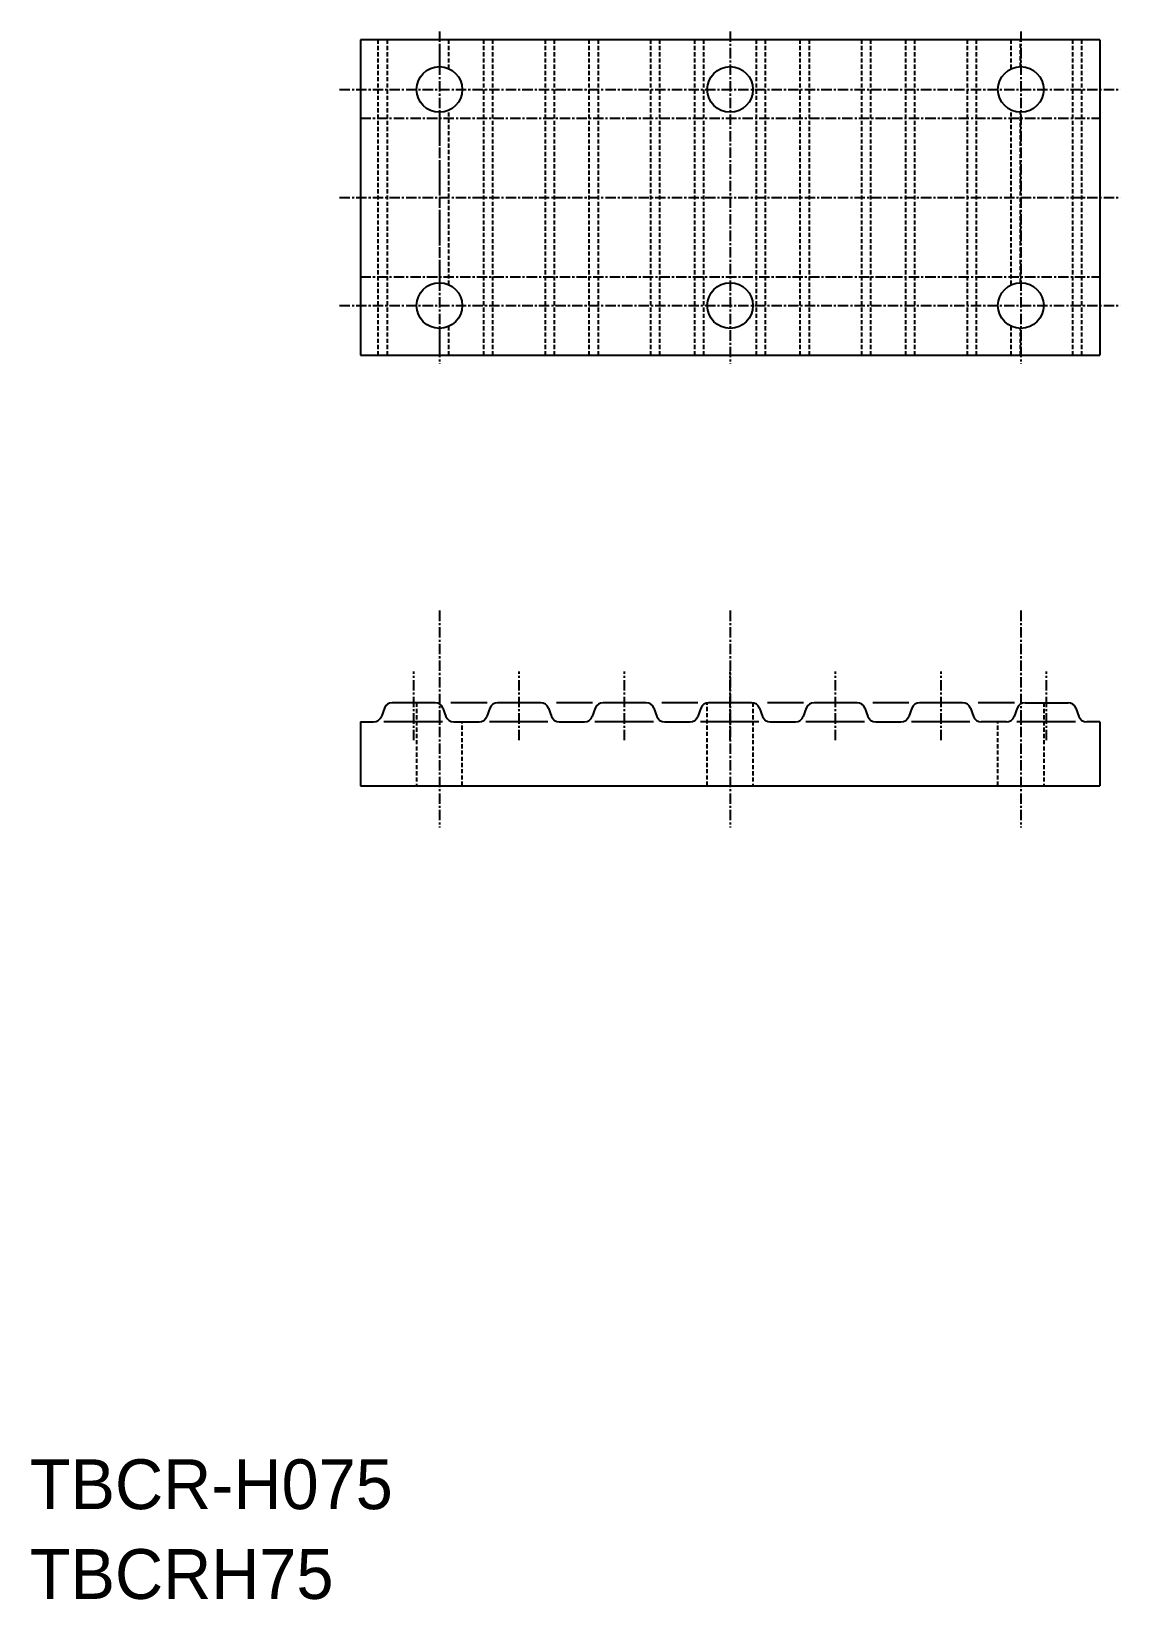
# Model space of a CAD drawing. Extents: x -286 to -155, y -61 to 128.
import ezdxf

# ---------------------------------------------------------------- set-up
doc = ezdxf.new("R2010")
doc.units = 0
doc.linetypes.add('CENTER', pattern=[2, 1.25, -0.25, 0.25, -0.25])
doc.linetypes.add('DASHED', pattern=[0.75, 0.5, -0.25])
doc.layers.get('0').update_dxf_attribs({"linetype": 'CONTINUOUS'})
doc.layers.add('CENTER', color=1, linetype='CENTER')

msp = doc.modelspace()

# ---------------------------------------------------------------- linework, layer by layer
at = {"color": 7, "linetype": 'CONTINUOUS'}
for p, q in [((-246.18, 126.95), (-246.18, 88.95)), ((-157.18, 126.95), (-246.18, 126.95)), ((-157.18, 126.95), (-157.18, 88.95)), ((-246.18, 88.95), (-157.18, 88.95)), ((-243.31, 46.45), (-243.67, 45.47)), ((-237.19, 47.11), (-242.37, 47.11)), ((-236.25, 46.45), (-235.89, 45.47)), ((-230.95, 47.11), (-235.3, 47.11)), ((-230.61, 46.45), (-230.97, 45.47)), ((-224.49, 47.11), (-229.67, 47.11)), ((-223.55, 46.45), (-223.19, 45.47)), ((-218.25, 47.11), (-222.6, 47.11)), ((-217.91, 46.45), (-218.27, 45.47)), ((-211.79, 47.11), (-216.97, 47.11)), ((-210.85, 46.45), (-210.49, 45.47)), ((-205.55, 47.11), (-209.9, 47.11)), ((-205.21, 46.45), (-205.57, 45.47)), ((-199.09, 47.11), (-204.27, 47.11)), ((-198.15, 46.45), (-197.79, 45.47)), ((-192.85, 47.11), (-197.2, 47.11)), ((-192.51, 46.45), (-192.87, 45.47)), ((-186.39, 47.11), (-191.57, 47.11)), ((-185.45, 46.45), (-185.09, 45.47)), ((-180.15, 47.11), (-184.5, 47.11)), ((-179.81, 46.45), (-180.17, 45.47)), ((-173.69, 47.11), (-178.87, 47.11)), ((-172.75, 46.45), (-172.39, 45.47)), ((-167.45, 47.11), (-171.8, 47.11)), ((-167.11, 46.45), (-167.47, 45.47)), ((-166.17, 47.11), (-160.99, 47.11)), ((-160.05, 46.45), (-159.69, 45.47)), ((-246.18, 44.81), (-244.61, 44.81)), ((-246.18, 44.81), (-246.18, 37.11)), ((-236.31, 44.81), (-243.36, 44.81)), ((-234.95, 44.81), (-231.91, 44.81)), ((-223.61, 44.81), (-230.66, 44.81)), ((-222.25, 44.81), (-219.21, 44.81)), ((-210.91, 44.81), (-217.96, 44.81)), ((-209.55, 44.81), (-206.51, 44.81)), ((-198.21, 44.81), (-205.26, 44.81)), ((-196.85, 44.81), (-193.81, 44.81)), ((-185.51, 44.81), (-192.56, 44.81)), ((-184.15, 44.81), (-181.11, 44.81)), ((-172.81, 44.81), (-179.86, 44.81)), ((-168.41, 44.81), (-171.45, 44.81)), ((-160.11, 44.81), (-167.16, 44.81)), ((-157.18, 44.81), (-158.75, 44.81)), ((-157.18, 44.81), (-157.18, 37.11)), ((-246.18, 37.11), (-157.18, 37.11))]:
    msp.add_line(p, q, dxfattribs=at)
at = {"color": 3, "linetype": 'DASHED'}
for p, q in [((-244.04, 88.95), (-244.04, 126.95)), ((-242.94, 88.95), (-242.94, 126.95)), ((-236.62, 123.71), (-236.62, 126.95)), ((-235.53, 123.46), (-235.53, 126.95)), ((-231.34, 88.95), (-231.34, 126.95)), ((-230.24, 88.95), (-230.24, 126.95)), ((-223.92, 88.95), (-223.92, 126.95)), ((-222.83, 88.95), (-222.83, 126.95)), ((-218.64, 88.95), (-218.64, 126.95)), ((-217.54, 88.95), (-217.54, 126.95)), ((-211.22, 88.95), (-211.22, 126.95)), ((-210.13, 88.95), (-210.13, 126.95)), ((-205.94, 88.95), (-205.94, 126.95)), ((-204.84, 88.95), (-204.84, 126.95)), ((-198.52, 88.95), (-198.52, 126.95)), ((-197.43, 88.95), (-197.43, 126.95)), ((-193.24, 88.95), (-193.24, 126.95)), ((-192.14, 88.95), (-192.14, 126.95)), ((-185.82, 88.95), (-185.82, 126.95)), ((-184.73, 88.95), (-184.73, 126.95)), ((-180.54, 88.95), (-180.54, 126.95)), ((-179.44, 88.95), (-179.44, 126.95)), ((-173.12, 88.95), (-173.12, 126.95)), ((-172.03, 88.95), (-172.03, 126.95)), ((-167.84, 123.46), (-167.84, 126.95)), ((-166.74, 123.71), (-166.74, 126.95)), ((-160.42, 88.95), (-160.42, 126.95)), ((-159.33, 88.95), (-159.33, 126.95)), ((-236.62, 97.69), (-236.62, 118.21)), ((-235.53, 97.44), (-235.53, 118.46)), ((-167.84, 97.44), (-167.84, 118.46)), ((-166.74, 97.69), (-166.74, 118.21)), ((-236.62, 88.95), (-236.62, 92.19)), ((-235.53, 88.95), (-235.53, 92.44)), ((-167.84, 88.95), (-167.84, 92.44)), ((-166.74, 88.95), (-166.74, 92.19)), ((-239.43, 47.11), (-239.43, 37.11)), ((-204.43, 37.11), (-204.43, 47.1)), ((-198.93, 47.11), (-198.93, 37.11)), ((-163.93, 47.11), (-163.93, 37.11)), ((-233.93, 37.11), (-233.93, 44.81)), ((-169.43, 37.11), (-169.43, 44.81))]:
    msp.add_line(p, q, dxfattribs=at)
at = {"color": 7, "linetype": 'CONTINUOUS'}
for centre in [(-236.68, 120.96), (-201.68, 120.96), (-166.68, 120.96), (-236.68, 94.94), (-201.68, 94.94), (-166.68, 94.94)]:
    msp.add_circle(centre, 2.75, dxfattribs=at)
for centre, start, end in [((-244.61, 45.81), 270, 340), ((-242.37, 46.11), 90, 160), ((-237.19, 46.11), 20, 90), ((-234.95, 45.81), 200, 270), ((-231.91, 45.81), 270, 340), ((-229.67, 46.11), 90, 160), ((-224.49, 46.11), 20, 90), ((-222.25, 45.81), 200, 270), ((-219.21, 45.81), 270, 340), ((-216.97, 46.11), 90, 160), ((-211.79, 46.11), 20, 90), ((-209.55, 45.81), 200, 270), ((-206.51, 45.81), 270, 340), ((-204.27, 46.11), 90, 160), ((-199.09, 46.11), 20, 90), ((-196.85, 45.81), 200, 270), ((-193.81, 45.81), 270, 340), ((-191.57, 46.11), 90, 160), ((-186.39, 46.11), 20, 90), ((-184.15, 45.81), 200, 270), ((-181.11, 45.81), 270, 340), ((-178.87, 46.11), 90, 160), ((-173.69, 46.11), 20, 90), ((-171.45, 45.81), 200, 270), ((-168.41, 45.81), 270, 340), ((-166.17, 46.11), 90, 160), ((-160.99, 46.11), 20, 90), ((-158.75, 45.81), 200, 270)]:
    msp.add_arc(centre, 1, start, end, dxfattribs=at)
at = {"layer": 'CENTER', "color": 1, "linetype": 'CENTER'}
for p, q in [((-236.68, 127.96), (-236.68, 87.94)), ((-201.68, 127.96), (-201.68, 87.94)), ((-166.68, 127.96), (-166.68, 87.94)), ((-248.7, 120.95), (-154.67, 120.95)), ((-246.18, 117.5), (-157.18, 117.5)), ((-248.7, 107.95), (-154.67, 107.95)), ((-246.18, 98.4), (-157.18, 98.4)), ((-248.7, 94.95), (-154.67, 94.95)), ((-236.68, 58.2), (-236.68, 32.1)), ((-201.68, 58.2), (-201.68, 32.1)), ((-166.68, 58.2), (-166.68, 32.1)), ((-239.78, 42.59), (-239.78, 50.87)), ((-227.08, 42.59), (-227.08, 50.87)), ((-214.38, 42.59), (-214.38, 50.87)), ((-201.68, 42.59), (-201.68, 50.87)), ((-188.98, 42.59), (-188.98, 50.87)), ((-176.28, 42.59), (-176.28, 50.87)), ((-163.58, 42.59), (-163.58, 50.87))]:
    msp.add_line(p, q, dxfattribs=at)

# ---------------------------------------------------------------- texts
at = {"color": 7, "linetype": 'CONTINUOUS'}
for s, p in [('TBCR-H075', (-285.99, -50)), ('TBCRH75', (-285.99, -60.81))]:
    msp.add_text(s, height=6, dxfattribs=at).set_placement(p)

doc.saveas('drawing.dxf')
